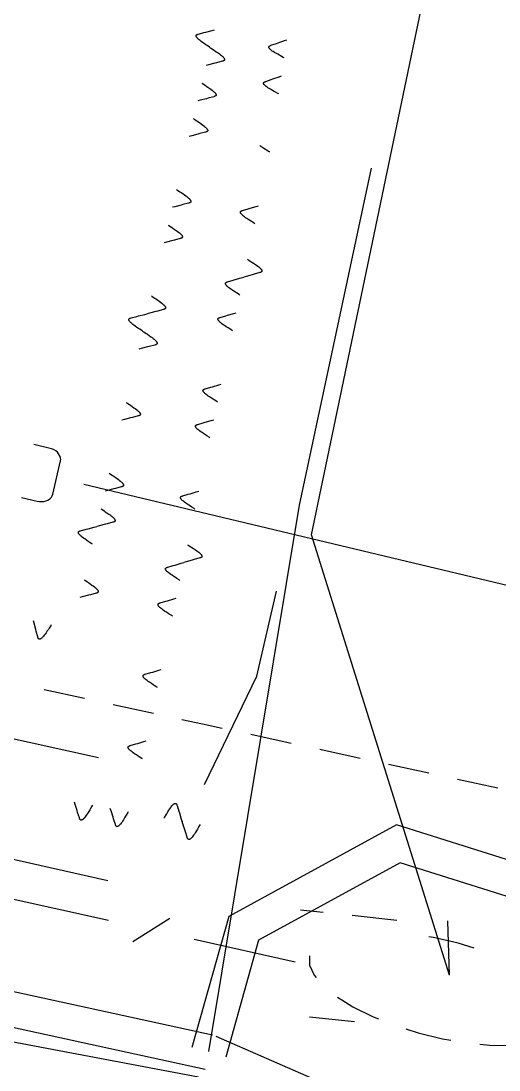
# Model space of a CAD drawing. Header units: metres. Extents: x 3206 to 3701, y 9896 to 11410.
# Drawn here: x 3454.46 to 3462.64, y 10806.02 to 10823.97 of the extents above; entities that cross this region are included whole.
import ezdxf

# ---------------------------------------------------------------- set-up
doc = ezdxf.new("R2010")
doc.units = ezdxf.units.M
for name, color, linetype in [('CURB', 7, 'Continuous'), ('ELECTR_CABLE', 7, 'Continuous'), ('ELECTR_CABLE_COMM', 7, 'Continuous'), ('SEWER', 7, 'Continuous')]:
    doc.layers.add(name, color=color, linetype=linetype)

msp = doc.modelspace()

# ---------------------------------------------------------------- linework, layer by layer
at = {"layer": 'CURB'}
for points in [[(3455.547, 10812.374), (3454.857, 10812.523)], [(3456.726, 10812.119), (3456.036, 10812.268)], [(3457.905, 10811.864), (3457.568, 10811.937), (3457.215, 10812.013)], [(3459.084, 10811.608), (3458.394, 10811.758)], [(3460.263, 10811.352), (3459.572, 10811.502)], [(3461.441, 10811.096), (3460.751, 10811.246)], [(3462.62, 10810.84), (3461.93, 10810.989)]]:
    msp.add_lwpolyline(points, dxfattribs=at)
at = {"layer": 'ELECTR_CABLE'}
for points in [[(3457.7, 10823.517), (3457.687, 10823.525), (3457.645, 10823.553), (3457.626, 10823.566), (3457.597, 10823.586), (3457.566, 10823.607), (3457.545, 10823.623), (3457.525, 10823.638), (3457.51, 10823.65), (3457.496, 10823.663), (3457.488, 10823.671), (3457.481, 10823.678), (3457.475, 10823.684), (3457.473, 10823.687), (3457.47, 10823.69), (3457.466, 10823.695), (3457.464, 10823.699), (3457.463, 10823.702), (3457.461, 10823.705), (3457.46, 10823.708), (3457.458, 10823.711), (3457.458, 10823.714), (3457.457, 10823.715), (3457.457, 10823.717), (3457.457, 10823.719), (3457.457, 10823.72), (3457.457, 10823.722), (3457.458, 10823.724), (3457.458, 10823.726), (3457.458, 10823.727), (3457.459, 10823.728), (3457.459, 10823.729), (3457.46, 10823.73), (3457.461, 10823.731), (3457.461, 10823.732), (3457.462, 10823.733), (3457.464, 10823.735), (3457.465, 10823.736), (3457.466, 10823.737), (3457.467, 10823.738), (3457.469, 10823.739), (3457.47, 10823.739), (3457.471, 10823.74), (3457.474, 10823.742), (3457.476, 10823.743), (3457.479, 10823.744), (3457.484, 10823.745), (3457.488, 10823.747), (3457.496, 10823.749), (3457.592, 10823.774), (3457.624, 10823.782), (3457.73, 10823.81), (3457.772, 10823.82)], [(3457.7, 10823.517), (3457.713, 10823.508), (3457.755, 10823.48), (3457.774, 10823.467), (3457.803, 10823.448), (3457.834, 10823.426), (3457.855, 10823.411), (3457.875, 10823.395), (3457.89, 10823.384), (3457.904, 10823.371), (3457.912, 10823.363), (3457.919, 10823.356), (3457.925, 10823.349), (3457.928, 10823.347), (3457.93, 10823.344), (3457.934, 10823.338), (3457.936, 10823.335), (3457.938, 10823.332), (3457.939, 10823.329), (3457.94, 10823.326), (3457.942, 10823.322), (3457.942, 10823.32), (3457.943, 10823.318), (3457.943, 10823.317), (3457.943, 10823.315), (3457.943, 10823.313), (3457.943, 10823.311), (3457.943, 10823.31), (3457.942, 10823.308), (3457.942, 10823.307), (3457.941, 10823.306), (3457.941, 10823.305), (3457.94, 10823.304), (3457.94, 10823.303), (3457.939, 10823.302), (3457.938, 10823.3), (3457.936, 10823.299), (3457.935, 10823.298), (3457.934, 10823.297), (3457.933, 10823.296), (3457.932, 10823.295), (3457.93, 10823.294), (3457.929, 10823.293), (3457.926, 10823.292), (3457.924, 10823.291), (3457.921, 10823.29), (3457.916, 10823.288), (3457.912, 10823.287), (3457.904, 10823.285), (3457.808, 10823.259), (3457.776, 10823.251), (3457.67, 10823.224), (3457.628, 10823.213)], [(3458.962, 10823.343), (3458.948, 10823.35), (3458.903, 10823.375), (3458.883, 10823.386), (3458.853, 10823.403), (3458.82, 10823.422), (3458.798, 10823.435), (3458.777, 10823.449), (3458.761, 10823.459), (3458.746, 10823.471), (3458.737, 10823.478), (3458.729, 10823.484), (3458.723, 10823.49), (3458.72, 10823.493), (3458.718, 10823.496), (3458.714, 10823.501), (3458.711, 10823.504), (3458.709, 10823.507), (3458.707, 10823.51), (3458.706, 10823.512), (3458.704, 10823.516), (3458.703, 10823.518), (3458.703, 10823.52), (3458.703, 10823.522), (3458.702, 10823.523), (3458.702, 10823.525), (3458.702, 10823.527), (3458.702, 10823.528), (3458.703, 10823.53), (3458.703, 10823.531), (3458.703, 10823.532), (3458.704, 10823.533), (3458.704, 10823.534), (3458.705, 10823.536), (3458.705, 10823.537), (3458.706, 10823.538), (3458.708, 10823.54), (3458.709, 10823.541), (3458.71, 10823.542), (3458.711, 10823.543), (3458.712, 10823.544), (3458.713, 10823.545), (3458.714, 10823.546), (3458.717, 10823.548), (3458.719, 10823.549), (3458.722, 10823.55), (3458.727, 10823.552), (3458.73, 10823.554), (3458.738, 10823.557), (3458.832, 10823.59), (3458.863, 10823.601), (3458.967, 10823.638), (3459.007, 10823.652)], [(3458.871, 10822.726), (3458.858, 10822.733), (3458.813, 10822.757), (3458.793, 10822.768), (3458.763, 10822.785), (3458.73, 10822.804), (3458.707, 10822.818), (3458.686, 10822.832), (3458.671, 10822.842), (3458.655, 10822.853), (3458.646, 10822.861), (3458.639, 10822.867), (3458.632, 10822.873), (3458.63, 10822.876), (3458.627, 10822.878), (3458.623, 10822.883), (3458.62, 10822.887), (3458.618, 10822.889), (3458.617, 10822.892), (3458.615, 10822.895), (3458.613, 10822.899), (3458.613, 10822.901), (3458.612, 10822.903), (3458.612, 10822.904), (3458.612, 10822.906), (3458.611, 10822.907), (3458.611, 10822.909), (3458.612, 10822.911), (3458.612, 10822.913), (3458.612, 10822.914), (3458.613, 10822.915), (3458.613, 10822.916), (3458.613, 10822.917), (3458.614, 10822.918), (3458.615, 10822.919), (3458.616, 10822.921), (3458.617, 10822.923), (3458.618, 10822.924), (3458.619, 10822.924), (3458.62, 10822.925), (3458.621, 10822.927), (3458.623, 10822.928), (3458.624, 10822.928), (3458.627, 10822.93), (3458.629, 10822.931), (3458.632, 10822.933), (3458.636, 10822.935), (3458.64, 10822.936), (3458.648, 10822.939), (3458.741, 10822.973), (3458.772, 10822.984), (3458.876, 10823.02), (3458.917, 10823.034)], [(3457.556, 10822.91), (3457.569, 10822.901), (3457.611, 10822.873), (3457.63, 10822.86), (3457.659, 10822.841), (3457.69, 10822.819), (3457.711, 10822.804), (3457.731, 10822.788), (3457.746, 10822.776), (3457.76, 10822.764), (3457.768, 10822.756), (3457.775, 10822.749), (3457.781, 10822.742), (3457.784, 10822.739), (3457.786, 10822.736), (3457.79, 10822.731), (3457.792, 10822.728), (3457.794, 10822.725), (3457.795, 10822.722), (3457.797, 10822.719), (3457.798, 10822.715), (3457.798, 10822.713), (3457.799, 10822.711), (3457.799, 10822.709), (3457.799, 10822.708), (3457.799, 10822.706), (3457.799, 10822.704), (3457.799, 10822.702), (3457.798, 10822.7), (3457.798, 10822.7), (3457.797, 10822.699), (3457.797, 10822.698), (3457.796, 10822.697), (3457.796, 10822.696), (3457.795, 10822.694), (3457.794, 10822.693), (3457.792, 10822.692), (3457.791, 10822.69), (3457.79, 10822.69), (3457.789, 10822.689), (3457.788, 10822.688), (3457.786, 10822.687), (3457.785, 10822.686), (3457.782, 10822.685), (3457.78, 10822.684), (3457.777, 10822.682), (3457.772, 10822.681), (3457.768, 10822.68), (3457.76, 10822.678), (3457.664, 10822.652), (3457.632, 10822.644), (3457.526, 10822.617), (3457.484, 10822.606)], [(3457.412, 10822.302), (3457.425, 10822.294), (3457.468, 10822.266), (3457.486, 10822.253), (3457.515, 10822.234), (3457.546, 10822.212), (3457.567, 10822.196), (3457.587, 10822.181), (3457.602, 10822.169), (3457.616, 10822.157), (3457.624, 10822.149), (3457.631, 10822.142), (3457.637, 10822.135), (3457.64, 10822.132), (3457.642, 10822.129), (3457.646, 10822.124), (3457.648, 10822.12), (3457.65, 10822.118), (3457.651, 10822.115), (3457.653, 10822.112), (3457.654, 10822.108), (3457.654, 10822.105), (3457.655, 10822.104), (3457.655, 10822.102), (3457.655, 10822.101), (3457.655, 10822.099), (3457.655, 10822.097), (3457.655, 10822.095), (3457.654, 10822.093), (3457.654, 10822.093), (3457.653, 10822.091), (3457.653, 10822.091), (3457.652, 10822.089), (3457.652, 10822.088), (3457.651, 10822.087), (3457.65, 10822.086), (3457.648, 10822.084), (3457.647, 10822.083), (3457.646, 10822.083), (3457.645, 10822.082), (3457.644, 10822.081), (3457.642, 10822.08), (3457.641, 10822.079), (3457.638, 10822.078), (3457.636, 10822.077), (3457.633, 10822.075), (3457.628, 10822.074), (3457.624, 10822.073), (3457.616, 10822.07), (3457.52, 10822.045), (3457.488, 10822.037), (3457.382, 10822.01), (3457.34, 10821.999)], [(3458.72, 10821.726), (3458.707, 10821.734), (3458.663, 10821.761), (3458.644, 10821.773), (3458.615, 10821.792), (3458.583, 10821.813), (3458.562, 10821.828), (3458.545, 10821.84)], [(3457.675, 10806.333), (3459.224, 10815.683), (3460.458, 10821.457)], [(3457.124, 10821.088), (3457.137, 10821.08), (3457.18, 10821.051), (3457.199, 10821.039), (3457.227, 10821.019), (3457.258, 10820.997), (3457.279, 10820.982), (3457.299, 10820.967), (3457.314, 10820.955), (3457.328, 10820.942), (3457.337, 10820.934), (3457.343, 10820.927), (3457.349, 10820.921), (3457.352, 10820.918), (3457.354, 10820.915), (3457.358, 10820.91), (3457.36, 10820.906), (3457.362, 10820.903), (3457.363, 10820.9), (3457.365, 10820.897), (3457.366, 10820.894), (3457.366, 10820.891), (3457.367, 10820.889), (3457.367, 10820.888), (3457.367, 10820.886), (3457.367, 10820.885), (3457.367, 10820.883), (3457.367, 10820.881), (3457.366, 10820.879), (3457.366, 10820.878), (3457.365, 10820.877), (3457.365, 10820.876), (3457.364, 10820.875), (3457.364, 10820.874), (3457.363, 10820.873), (3457.362, 10820.872), (3457.36, 10820.87), (3457.359, 10820.869), (3457.358, 10820.868), (3457.357, 10820.867), (3457.356, 10820.866), (3457.354, 10820.865), (3457.353, 10820.865), (3457.35, 10820.863), (3457.348, 10820.862), (3457.345, 10820.861), (3457.34, 10820.859), (3457.336, 10820.858), (3457.328, 10820.856), (3457.232, 10820.831), (3457.2, 10820.823), (3457.094, 10820.795), (3457.052, 10820.785)], [(3458.463, 10820.504), (3458.45, 10820.512), (3458.407, 10820.54), (3458.388, 10820.552), (3458.359, 10820.57), (3458.327, 10820.592), (3458.305, 10820.606), (3458.285, 10820.621), (3458.27, 10820.633), (3458.256, 10820.645), (3458.247, 10820.653), (3458.24, 10820.659), (3458.234, 10820.666), (3458.231, 10820.669), (3458.229, 10820.671), (3458.225, 10820.677), (3458.223, 10820.68), (3458.221, 10820.683), (3458.219, 10820.686), (3458.218, 10820.689), (3458.217, 10820.693), (3458.216, 10820.695), (3458.216, 10820.697), (3458.215, 10820.698), (3458.215, 10820.7), (3458.215, 10820.701), (3458.215, 10820.703), (3458.216, 10820.705), (3458.216, 10820.707), (3458.216, 10820.708), (3458.217, 10820.709), (3458.217, 10820.71), (3458.218, 10820.711), (3458.218, 10820.712), (3458.219, 10820.713), (3458.22, 10820.715), (3458.222, 10820.716), (3458.223, 10820.717), (3458.224, 10820.718), (3458.225, 10820.719), (3458.226, 10820.72), (3458.227, 10820.721), (3458.229, 10820.722), (3458.232, 10820.723), (3458.234, 10820.724), (3458.237, 10820.726), (3458.241, 10820.727), (3458.245, 10820.729), (3458.253, 10820.731), (3458.349, 10820.759), (3458.38, 10820.768), (3458.486, 10820.798), (3458.527, 10820.81)], [(3456.98, 10820.481), (3456.993, 10820.473), (3457.036, 10820.444), (3457.055, 10820.432), (3457.083, 10820.412), (3457.114, 10820.39), (3457.135, 10820.375), (3457.155, 10820.359), (3457.17, 10820.348), (3457.184, 10820.335), (3457.193, 10820.327), (3457.199, 10820.32), (3457.205, 10820.314), (3457.208, 10820.311), (3457.21, 10820.308), (3457.214, 10820.302), (3457.216, 10820.299), (3457.218, 10820.296), (3457.219, 10820.293), (3457.221, 10820.29), (3457.222, 10820.286), (3457.222, 10820.284), (3457.223, 10820.282), (3457.223, 10820.281), (3457.223, 10820.279), (3457.223, 10820.278), (3457.223, 10820.276), (3457.223, 10820.274), (3457.222, 10820.272), (3457.222, 10820.271), (3457.221, 10820.27), (3457.221, 10820.269), (3457.22, 10820.268), (3457.22, 10820.267), (3457.219, 10820.266), (3457.218, 10820.264), (3457.216, 10820.263), (3457.215, 10820.262), (3457.214, 10820.261), (3457.213, 10820.26), (3457.212, 10820.259), (3457.21, 10820.258), (3457.209, 10820.258), (3457.206, 10820.256), (3457.204, 10820.255), (3457.201, 10820.254), (3457.196, 10820.252), (3457.192, 10820.251), (3457.184, 10820.249), (3457.088, 10820.223), (3457.056, 10820.215), (3456.95, 10820.188), (3456.908, 10820.177)], [(3458.335, 10819.894), (3458.348, 10819.886), (3458.391, 10819.858), (3458.411, 10819.846), (3458.44, 10819.828), (3458.472, 10819.806), (3458.493, 10819.792), (3458.513, 10819.777), (3458.528, 10819.765), (3458.543, 10819.753), (3458.551, 10819.745), (3458.558, 10819.739), (3458.564, 10819.732), (3458.567, 10819.729), (3458.569, 10819.727), (3458.573, 10819.721), (3458.576, 10819.718), (3458.577, 10819.715), (3458.579, 10819.712), (3458.58, 10819.709), (3458.582, 10819.705), (3458.582, 10819.703), (3458.583, 10819.701), (3458.583, 10819.7), (3458.583, 10819.698), (3458.583, 10819.697), (3458.583, 10819.695), (3458.583, 10819.693), (3458.582, 10819.691), (3458.582, 10819.69), (3458.582, 10819.689), (3458.581, 10819.688), (3458.581, 10819.687), (3458.58, 10819.686), (3458.579, 10819.685), (3458.578, 10819.683), (3458.577, 10819.682), (3458.576, 10819.681), (3458.575, 10819.68), (3458.574, 10819.679), (3458.572, 10819.678), (3458.571, 10819.677), (3458.57, 10819.676), (3458.567, 10819.675), (3458.565, 10819.674), (3458.562, 10819.672), (3458.557, 10819.671), (3458.553, 10819.669), (3458.545, 10819.667), (3458.45, 10819.639), (3458.418, 10819.63), (3458.312, 10819.6), (3458.271, 10819.588)], [(3458.207, 10819.283), (3458.194, 10819.291), (3458.151, 10819.318), (3458.131, 10819.33), (3458.102, 10819.349), (3458.07, 10819.37), (3458.049, 10819.385), (3458.028, 10819.4), (3458.014, 10819.411), (3457.999, 10819.423), (3457.991, 10819.431), (3457.984, 10819.438), (3457.978, 10819.444), (3457.975, 10819.447), (3457.973, 10819.45), (3457.969, 10819.455), (3457.966, 10819.459), (3457.965, 10819.462), (3457.963, 10819.465), (3457.962, 10819.468), (3457.96, 10819.471), (3457.96, 10819.474), (3457.959, 10819.475), (3457.959, 10819.477), (3457.959, 10819.479), (3457.959, 10819.48), (3457.959, 10819.482), (3457.959, 10819.484), (3457.96, 10819.486), (3457.96, 10819.486), (3457.96, 10819.488), (3457.961, 10819.489), (3457.961, 10819.49), (3457.962, 10819.491), (3457.963, 10819.492), (3457.964, 10819.493), (3457.965, 10819.495), (3457.966, 10819.496), (3457.967, 10819.497), (3457.968, 10819.498), (3457.97, 10819.499), (3457.971, 10819.5), (3457.972, 10819.5), (3457.975, 10819.502), (3457.977, 10819.503), (3457.98, 10819.504), (3457.985, 10819.506), (3457.989, 10819.507), (3457.997, 10819.51), (3458.092, 10819.538), (3458.124, 10819.546), (3458.23, 10819.577), (3458.271, 10819.588)], [(3456.692, 10819.267), (3456.705, 10819.258), (3456.748, 10819.23), (3456.767, 10819.217), (3456.795, 10819.198), (3456.826, 10819.176), (3456.847, 10819.161), (3456.868, 10819.145), (3456.882, 10819.133), (3456.896, 10819.121), (3456.905, 10819.113), (3456.911, 10819.106), (3456.917, 10819.099), (3456.92, 10819.096), (3456.922, 10819.093), (3456.926, 10819.088), (3456.928, 10819.085), (3456.93, 10819.082), (3456.931, 10819.079), (3456.933, 10819.076), (3456.934, 10819.072), (3456.935, 10819.07), (3456.935, 10819.068), (3456.935, 10819.066), (3456.935, 10819.065), (3456.935, 10819.063), (3456.935, 10819.061), (3456.935, 10819.059), (3456.934, 10819.058), (3456.934, 10819.057), (3456.933, 10819.056), (3456.933, 10819.055), (3456.932, 10819.054), (3456.932, 10819.053), (3456.931, 10819.051), (3456.93, 10819.05), (3456.928, 10819.049), (3456.927, 10819.047), (3456.926, 10819.047), (3456.925, 10819.046), (3456.924, 10819.045), (3456.922, 10819.044), (3456.921, 10819.043), (3456.918, 10819.042), (3456.916, 10819.041), (3456.913, 10819.039), (3456.908, 10819.038), (3456.904, 10819.037), (3456.896, 10819.035), (3456.8, 10819.009), (3456.768, 10819.001), (3456.662, 10818.974), (3456.62, 10818.963)], [(3456.548, 10818.659), (3456.536, 10818.668), (3456.493, 10818.696), (3456.474, 10818.709), (3456.445, 10818.728), (3456.414, 10818.75), (3456.393, 10818.766), (3456.373, 10818.781), (3456.359, 10818.793), (3456.344, 10818.805), (3456.336, 10818.813), (3456.329, 10818.82), (3456.323, 10818.827), (3456.321, 10818.83), (3456.318, 10818.833), (3456.315, 10818.838), (3456.312, 10818.842), (3456.311, 10818.844), (3456.309, 10818.847), (3456.308, 10818.85), (3456.307, 10818.854), (3456.306, 10818.857), (3456.306, 10818.858), (3456.305, 10818.86), (3456.305, 10818.861), (3456.305, 10818.863), (3456.305, 10818.865), (3456.306, 10818.867), (3456.306, 10818.869), (3456.307, 10818.869), (3456.307, 10818.87), (3456.307, 10818.871), (3456.308, 10818.872), (3456.309, 10818.873), (3456.31, 10818.875), (3456.311, 10818.876), (3456.312, 10818.878), (3456.313, 10818.879), (3456.314, 10818.879), (3456.315, 10818.88), (3456.317, 10818.881), (3456.318, 10818.882), (3456.319, 10818.883), (3456.322, 10818.884), (3456.324, 10818.885), (3456.328, 10818.887), (3456.332, 10818.888), (3456.336, 10818.889), (3456.344, 10818.891), (3456.44, 10818.917), (3456.472, 10818.925), (3456.579, 10818.952), (3456.62, 10818.963)], [(3458.079, 10818.672), (3458.066, 10818.68), (3458.022, 10818.708), (3458.003, 10818.72), (3457.974, 10818.738), (3457.942, 10818.759), (3457.921, 10818.774), (3457.9, 10818.789), (3457.886, 10818.801), (3457.871, 10818.813), (3457.862, 10818.821), (3457.855, 10818.827), (3457.849, 10818.834), (3457.847, 10818.837), (3457.844, 10818.839), (3457.84, 10818.845), (3457.838, 10818.848), (3457.836, 10818.851), (3457.835, 10818.854), (3457.833, 10818.857), (3457.832, 10818.861), (3457.831, 10818.863), (3457.831, 10818.865), (3457.831, 10818.866), (3457.831, 10818.868), (3457.831, 10818.869), (3457.831, 10818.871), (3457.831, 10818.873), (3457.831, 10818.875), (3457.832, 10818.876), (3457.832, 10818.877), (3457.832, 10818.878), (3457.833, 10818.879), (3457.834, 10818.88), (3457.834, 10818.881), (3457.836, 10818.883), (3457.837, 10818.884), (3457.838, 10818.885), (3457.839, 10818.886), (3457.84, 10818.887), (3457.842, 10818.888), (3457.843, 10818.889), (3457.844, 10818.89), (3457.847, 10818.891), (3457.849, 10818.892), (3457.852, 10818.894), (3457.857, 10818.895), (3457.861, 10818.897), (3457.868, 10818.899), (3457.964, 10818.927), (3457.996, 10818.936), (3458.101, 10818.966), (3458.143, 10818.978)], [(3456.548, 10818.659), (3456.561, 10818.651), (3456.604, 10818.623), (3456.623, 10818.61), (3456.651, 10818.591), (3456.682, 10818.569), (3456.703, 10818.553), (3456.724, 10818.538), (3456.738, 10818.526), (3456.752, 10818.514), (3456.761, 10818.506), (3456.768, 10818.499), (3456.773, 10818.492), (3456.776, 10818.489), (3456.778, 10818.486), (3456.782, 10818.481), (3456.784, 10818.477), (3456.786, 10818.475), (3456.787, 10818.472), (3456.789, 10818.469), (3456.79, 10818.465), (3456.791, 10818.462), (3456.791, 10818.461), (3456.791, 10818.459), (3456.791, 10818.458), (3456.791, 10818.456), (3456.791, 10818.454), (3456.791, 10818.452), (3456.79, 10818.45), (3456.79, 10818.45), (3456.789, 10818.449), (3456.789, 10818.448), (3456.788, 10818.447), (3456.788, 10818.445), (3456.787, 10818.444), (3456.786, 10818.443), (3456.784, 10818.441), (3456.783, 10818.44), (3456.782, 10818.44), (3456.781, 10818.439), (3456.78, 10818.438), (3456.778, 10818.437), (3456.777, 10818.436), (3456.774, 10818.435), (3456.772, 10818.434), (3456.769, 10818.432), (3456.764, 10818.431), (3456.76, 10818.43), (3456.752, 10818.427), (3456.656, 10818.402), (3456.624, 10818.394), (3456.518, 10818.367), (3456.476, 10818.356)], [(3457.822, 10817.451), (3457.809, 10817.459), (3457.766, 10817.486), (3457.747, 10817.498), (3457.718, 10817.517), (3457.686, 10817.538), (3457.664, 10817.553), (3457.644, 10817.568), (3457.629, 10817.579), (3457.615, 10817.591), (3457.606, 10817.599), (3457.599, 10817.606), (3457.593, 10817.612), (3457.59, 10817.615), (3457.588, 10817.618), (3457.584, 10817.623), (3457.582, 10817.627), (3457.58, 10817.63), (3457.578, 10817.633), (3457.577, 10817.636), (3457.576, 10817.639), (3457.575, 10817.642), (3457.575, 10817.643), (3457.574, 10817.645), (3457.574, 10817.646), (3457.574, 10817.648), (3457.574, 10817.65), (3457.575, 10817.652), (3457.575, 10817.654), (3457.575, 10817.654), (3457.576, 10817.656), (3457.576, 10817.657), (3457.577, 10817.658), (3457.577, 10817.659), (3457.578, 10817.66), (3457.579, 10817.661), (3457.581, 10817.663), (3457.582, 10817.664), (3457.583, 10817.665), (3457.584, 10817.666), (3457.585, 10817.667), (3457.586, 10817.668), (3457.588, 10817.668), (3457.591, 10817.67), (3457.593, 10817.671), (3457.596, 10817.672), (3457.6, 10817.674), (3457.604, 10817.675), (3457.612, 10817.678), (3457.708, 10817.706), (3457.739, 10817.714), (3457.845, 10817.745), (3457.886, 10817.756)], [(3456.26, 10817.445), (3456.273, 10817.437), (3456.316, 10817.408), (3456.335, 10817.396), (3456.363, 10817.376), (3456.394, 10817.354), (3456.415, 10817.339), (3456.436, 10817.324), (3456.45, 10817.312), (3456.464, 10817.299), (3456.473, 10817.291), (3456.48, 10817.284), (3456.485, 10817.278), (3456.488, 10817.275), (3456.49, 10817.272), (3456.494, 10817.267), (3456.496, 10817.263), (3456.498, 10817.26), (3456.499, 10817.257), (3456.501, 10817.254), (3456.502, 10817.251), (3456.503, 10817.248), (3456.503, 10817.247), (3456.503, 10817.245), (3456.503, 10817.243), (3456.503, 10817.242), (3456.503, 10817.24), (3456.503, 10817.238), (3456.502, 10817.236), (3456.502, 10817.235), (3456.502, 10817.234), (3456.501, 10817.233), (3456.501, 10817.232), (3456.5, 10817.231), (3456.499, 10817.23), (3456.498, 10817.229), (3456.496, 10817.227), (3456.495, 10817.226), (3456.494, 10817.225), (3456.493, 10817.224), (3456.492, 10817.223), (3456.49, 10817.223), (3456.489, 10817.222), (3456.486, 10817.22), (3456.484, 10817.219), (3456.481, 10817.218), (3456.477, 10817.216), (3456.472, 10817.215), (3456.465, 10817.213), (3456.368, 10817.188), (3456.336, 10817.18), (3456.23, 10817.152), (3456.188, 10817.142)], [(3457.694, 10816.84), (3457.681, 10816.848), (3457.638, 10816.875), (3457.618, 10816.888), (3457.589, 10816.906), (3457.558, 10816.927), (3457.536, 10816.942), (3457.516, 10816.957), (3457.501, 10816.968), (3457.486, 10816.981), (3457.478, 10816.988), (3457.471, 10816.995), (3457.465, 10817.002), (3457.462, 10817.004), (3457.46, 10817.007), (3457.456, 10817.013), (3457.454, 10817.016), (3457.452, 10817.019), (3457.45, 10817.022), (3457.449, 10817.025), (3457.447, 10817.029), (3457.447, 10817.031), (3457.446, 10817.033), (3457.446, 10817.034), (3457.446, 10817.036), (3457.446, 10817.037), (3457.446, 10817.039), (3457.446, 10817.041), (3457.447, 10817.043), (3457.447, 10817.044), (3457.447, 10817.045), (3457.448, 10817.046), (3457.448, 10817.047), (3457.449, 10817.048), (3457.45, 10817.049), (3457.451, 10817.051), (3457.452, 10817.052), (3457.453, 10817.053), (3457.454, 10817.054), (3457.456, 10817.055), (3457.457, 10817.056), (3457.458, 10817.057), (3457.459, 10817.058), (3457.462, 10817.059), (3457.464, 10817.06), (3457.468, 10817.062), (3457.472, 10817.063), (3457.476, 10817.065), (3457.484, 10817.067), (3457.579, 10817.095), (3457.611, 10817.104), (3457.717, 10817.134), (3457.758, 10817.146)], [(3455.972, 10816.231), (3455.985, 10816.222), (3456.028, 10816.194), (3456.047, 10816.181), (3456.075, 10816.162), (3456.106, 10816.14), (3456.127, 10816.125), (3456.148, 10816.109), (3456.162, 10816.098), (3456.176, 10816.085), (3456.185, 10816.077), (3456.192, 10816.07), (3456.197, 10816.063), (3456.2, 10816.061), (3456.202, 10816.058), (3456.206, 10816.052), (3456.208, 10816.049), (3456.21, 10816.046), (3456.211, 10816.043), (3456.213, 10816.04), (3456.214, 10816.036), (3456.215, 10816.034), (3456.215, 10816.032), (3456.215, 10816.031), (3456.215, 10816.029), (3456.215, 10816.028), (3456.215, 10816.025), (3456.215, 10816.024), (3456.214, 10816.022), (3456.214, 10816.021), (3456.214, 10816.02), (3456.213, 10816.019), (3456.213, 10816.018), (3456.212, 10816.017), (3456.211, 10816.016), (3456.21, 10816.014), (3456.208, 10816.013), (3456.207, 10816.012), (3456.206, 10816.011), (3456.205, 10816.01), (3456.204, 10816.009), (3456.202, 10816.008), (3456.201, 10816.007), (3456.198, 10816.006), (3456.196, 10816.005), (3456.193, 10816.004), (3456.189, 10816.002), (3456.184, 10816.001), (3456.177, 10815.999), (3456.08, 10815.973), (3456.048, 10815.965), (3455.942, 10815.938), (3455.9, 10815.927)], [(3457.438, 10815.619), (3457.425, 10815.627), (3457.381, 10815.654), (3457.362, 10815.666), (3457.333, 10815.685), (3457.301, 10815.706), (3457.28, 10815.721), (3457.259, 10815.736), (3457.245, 10815.747), (3457.23, 10815.759), (3457.221, 10815.767), (3457.214, 10815.774), (3457.208, 10815.78), (3457.206, 10815.783), (3457.203, 10815.786), (3457.199, 10815.791), (3457.197, 10815.795), (3457.195, 10815.797), (3457.194, 10815.801), (3457.192, 10815.803), (3457.191, 10815.807), (3457.19, 10815.81), (3457.19, 10815.811), (3457.19, 10815.813), (3457.19, 10815.814), (3457.19, 10815.816), (3457.19, 10815.818), (3457.19, 10815.82), (3457.19, 10815.822), (3457.191, 10815.822), (3457.191, 10815.823), (3457.191, 10815.824), (3457.192, 10815.825), (3457.193, 10815.827), (3457.193, 10815.828), (3457.195, 10815.829), (3457.196, 10815.831), (3457.197, 10815.832), (3457.198, 10815.833), (3457.199, 10815.834), (3457.201, 10815.835), (3457.202, 10815.835), (3457.203, 10815.836), (3457.206, 10815.838), (3457.208, 10815.839), (3457.211, 10815.84), (3457.216, 10815.842), (3457.22, 10815.843), (3457.227, 10815.845), (3457.323, 10815.873), (3457.355, 10815.882), (3457.46, 10815.912), (3457.502, 10815.924)], [(3455.828, 10815.624), (3455.841, 10815.615), (3455.884, 10815.587), (3455.903, 10815.574), (3455.931, 10815.555), (3455.962, 10815.533), (3455.984, 10815.518), (3456.004, 10815.502), (3456.018, 10815.49), (3456.032, 10815.478), (3456.041, 10815.47), (3456.048, 10815.463), (3456.053, 10815.456), (3456.056, 10815.453), (3456.058, 10815.451), (3456.062, 10815.445), (3456.064, 10815.442), (3456.066, 10815.439), (3456.067, 10815.436), (3456.069, 10815.433), (3456.07, 10815.429), (3456.071, 10815.427), (3456.071, 10815.425), (3456.071, 10815.423), (3456.071, 10815.422), (3456.071, 10815.42), (3456.071, 10815.418), (3456.071, 10815.416), (3456.07, 10815.415), (3456.07, 10815.414), (3456.07, 10815.413), (3456.069, 10815.412), (3456.069, 10815.411), (3456.068, 10815.41), (3456.067, 10815.408), (3456.066, 10815.407), (3456.064, 10815.406), (3456.063, 10815.405), (3456.062, 10815.404), (3456.061, 10815.403), (3456.06, 10815.402), (3456.058, 10815.401), (3456.057, 10815.4), (3456.054, 10815.399), (3456.052, 10815.398), (3456.049, 10815.396), (3456.045, 10815.395), (3456.041, 10815.394), (3456.033, 10815.392), (3455.936, 10815.366), (3455.904, 10815.358), (3455.798, 10815.331), (3455.756, 10815.32)], [(3455.684, 10815.017), (3455.672, 10815.025), (3455.629, 10815.053), (3455.61, 10815.066), (3455.581, 10815.085), (3455.55, 10815.107), (3455.529, 10815.123), (3455.509, 10815.138), (3455.495, 10815.15), (3455.48, 10815.162), (3455.472, 10815.17), (3455.465, 10815.177), (3455.459, 10815.184), (3455.457, 10815.187), (3455.455, 10815.19), (3455.451, 10815.195), (3455.448, 10815.199), (3455.447, 10815.201), (3455.445, 10815.204), (3455.444, 10815.207), (3455.443, 10815.211), (3455.442, 10815.214), (3455.442, 10815.215), (3455.442, 10815.217), (3455.441, 10815.218), (3455.441, 10815.22), (3455.442, 10815.222), (3455.442, 10815.224), (3455.442, 10815.226), (3455.443, 10815.226), (3455.443, 10815.227), (3455.444, 10815.228), (3455.444, 10815.229), (3455.445, 10815.231), (3455.446, 10815.232), (3455.447, 10815.233), (3455.448, 10815.235), (3455.449, 10815.236), (3455.45, 10815.236), (3455.451, 10815.237), (3455.453, 10815.238), (3455.454, 10815.239), (3455.455, 10815.24), (3455.458, 10815.241), (3455.46, 10815.242), (3455.464, 10815.244), (3455.468, 10815.245), (3455.472, 10815.246), (3455.48, 10815.249), (3455.576, 10815.274), (3455.608, 10815.282), (3455.715, 10815.309), (3455.756, 10815.32)], [(3457.309, 10815.008), (3457.322, 10815), (3457.366, 10814.973), (3457.385, 10814.961), (3457.414, 10814.942), (3457.446, 10814.921), (3457.467, 10814.906), (3457.488, 10814.891), (3457.503, 10814.88), (3457.517, 10814.868), (3457.526, 10814.86), (3457.533, 10814.853), (3457.539, 10814.847), (3457.541, 10814.844), (3457.544, 10814.841), (3457.548, 10814.836), (3457.55, 10814.832), (3457.552, 10814.83), (3457.553, 10814.826), (3457.555, 10814.824), (3457.556, 10814.82), (3457.557, 10814.817), (3457.557, 10814.816), (3457.557, 10814.814), (3457.558, 10814.813), (3457.558, 10814.811), (3457.557, 10814.809), (3457.557, 10814.807), (3457.557, 10814.805), (3457.557, 10814.805), (3457.556, 10814.804), (3457.556, 10814.803), (3457.555, 10814.801), (3457.555, 10814.8), (3457.554, 10814.799), (3457.553, 10814.798), (3457.551, 10814.796), (3457.55, 10814.795), (3457.549, 10814.794), (3457.548, 10814.793), (3457.547, 10814.792), (3457.545, 10814.792), (3457.544, 10814.791), (3457.541, 10814.789), (3457.539, 10814.788), (3457.536, 10814.787), (3457.532, 10814.785), (3457.528, 10814.784), (3457.52, 10814.782), (3457.424, 10814.754), (3457.392, 10814.745), (3457.287, 10814.715), (3457.245, 10814.703)], [(3457.181, 10814.397), (3457.168, 10814.406), (3457.125, 10814.433), (3457.106, 10814.445), (3457.077, 10814.464), (3457.045, 10814.485), (3457.023, 10814.499), (3457.003, 10814.514), (3456.988, 10814.526), (3456.974, 10814.538), (3456.965, 10814.546), (3456.958, 10814.553), (3456.952, 10814.559), (3456.949, 10814.562), (3456.947, 10814.565), (3456.943, 10814.57), (3456.941, 10814.573), (3456.939, 10814.576), (3456.937, 10814.579), (3456.936, 10814.582), (3456.935, 10814.586), (3456.934, 10814.588), (3456.934, 10814.59), (3456.933, 10814.591), (3456.933, 10814.593), (3456.933, 10814.594), (3456.933, 10814.596), (3456.934, 10814.598), (3456.934, 10814.6), (3456.934, 10814.601), (3456.935, 10814.602), (3456.935, 10814.603), (3456.936, 10814.604), (3456.936, 10814.605), (3456.937, 10814.606), (3456.938, 10814.608), (3456.94, 10814.609), (3456.941, 10814.61), (3456.942, 10814.611), (3456.943, 10814.612), (3456.944, 10814.613), (3456.945, 10814.614), (3456.947, 10814.615), (3456.95, 10814.616), (3456.952, 10814.617), (3456.955, 10814.619), (3456.959, 10814.62), (3456.963, 10814.622), (3456.971, 10814.624), (3457.067, 10814.652), (3457.098, 10814.661), (3457.204, 10814.691), (3457.245, 10814.703)], [(3455.54, 10814.409), (3455.553, 10814.401), (3455.596, 10814.373), (3455.615, 10814.36), (3455.643, 10814.341), (3455.675, 10814.319), (3455.696, 10814.303), (3455.716, 10814.288), (3455.73, 10814.276), (3455.744, 10814.264), (3455.753, 10814.256), (3455.76, 10814.248), (3455.765, 10814.242), (3455.768, 10814.239), (3455.77, 10814.236), (3455.774, 10814.231), (3455.776, 10814.227), (3455.778, 10814.224), (3455.779, 10814.221), (3455.781, 10814.218), (3455.782, 10814.215), (3455.783, 10814.212), (3455.783, 10814.211), (3455.783, 10814.209), (3455.783, 10814.207), (3455.783, 10814.206), (3455.783, 10814.204), (3455.783, 10814.202), (3455.782, 10814.2), (3455.782, 10814.199), (3455.782, 10814.198), (3455.781, 10814.197), (3455.781, 10814.196), (3455.78, 10814.195), (3455.779, 10814.194), (3455.778, 10814.193), (3455.776, 10814.191), (3455.775, 10814.19), (3455.774, 10814.189), (3455.773, 10814.189), (3455.772, 10814.188), (3455.771, 10814.187), (3455.769, 10814.186), (3455.766, 10814.184), (3455.764, 10814.184), (3455.761, 10814.182), (3455.757, 10814.181), (3455.753, 10814.179), (3455.745, 10814.177), (3455.648, 10814.152), (3455.616, 10814.144), (3455.51, 10814.116), (3455.468, 10814.106)], [(3457.598, 10810.906), (3458.497, 10812.757), (3458.834, 10814.215)], [(3457.053, 10813.787), (3457.04, 10813.795), (3456.997, 10813.822), (3456.977, 10813.834), (3456.948, 10813.853), (3456.917, 10813.874), (3456.895, 10813.889), (3456.875, 10813.904), (3456.86, 10813.915), (3456.845, 10813.927), (3456.837, 10813.935), (3456.83, 10813.942), (3456.824, 10813.948), (3456.821, 10813.951), (3456.819, 10813.954), (3456.815, 10813.959), (3456.813, 10813.963), (3456.811, 10813.965), (3456.809, 10813.968), (3456.808, 10813.971), (3456.806, 10813.975), (3456.806, 10813.977), (3456.805, 10813.979), (3456.805, 10813.981), (3456.805, 10813.982), (3456.805, 10813.984), (3456.805, 10813.986), (3456.805, 10813.988), (3456.806, 10813.99), (3456.806, 10813.99), (3456.806, 10813.991), (3456.807, 10813.992), (3456.807, 10813.993), (3456.808, 10813.995), (3456.809, 10813.996), (3456.81, 10813.997), (3456.811, 10813.999), (3456.812, 10814), (3456.813, 10814.001), (3456.815, 10814.001), (3456.816, 10814.003), (3456.817, 10814.003), (3456.818, 10814.004), (3456.821, 10814.006), (3456.823, 10814.007), (3456.827, 10814.008), (3456.831, 10814.01), (3456.835, 10814.011), (3456.843, 10814.013), (3456.938, 10814.041), (3456.97, 10814.05), (3457.076, 10814.08), (3457.117, 10814.092)], [(3454.979, 10813.635), (3454.971, 10813.622), (3454.943, 10813.579), (3454.93, 10813.56), (3454.911, 10813.532), (3454.889, 10813.5), (3454.874, 10813.479), (3454.859, 10813.459), (3454.847, 10813.445), (3454.835, 10813.43), (3454.827, 10813.422), (3454.82, 10813.415), (3454.813, 10813.409), (3454.81, 10813.407), (3454.807, 10813.404), (3454.802, 10813.4), (3454.798, 10813.398), (3454.796, 10813.396), (3454.793, 10813.395), (3454.79, 10813.393), (3454.786, 10813.392), (3454.784, 10813.392), (3454.782, 10813.391), (3454.78, 10813.391), (3454.779, 10813.391), (3454.777, 10813.391), (3454.775, 10813.391), (3454.773, 10813.391), (3454.771, 10813.392), (3454.771, 10813.392), (3454.77, 10813.392), (3454.769, 10813.393), (3454.768, 10813.394), (3454.767, 10813.394), (3454.765, 10813.395), (3454.764, 10813.396), (3454.762, 10813.398), (3454.761, 10813.399), (3454.761, 10813.4), (3454.76, 10813.401), (3454.759, 10813.402), (3454.758, 10813.404), (3454.757, 10813.405), (3454.756, 10813.408), (3454.755, 10813.41), (3454.753, 10813.413), (3454.752, 10813.417), (3454.75, 10813.421), (3454.748, 10813.429), (3454.722, 10813.525), (3454.714, 10813.557), (3454.686, 10813.664), (3454.675, 10813.705)], [(3456.797, 10812.565), (3456.784, 10812.573), (3456.74, 10812.601), (3456.721, 10812.613), (3456.692, 10812.631), (3456.66, 10812.653), (3456.639, 10812.667), (3456.618, 10812.682), (3456.604, 10812.694), (3456.589, 10812.706), (3456.58, 10812.714), (3456.573, 10812.721), (3456.567, 10812.727), (3456.565, 10812.73), (3456.562, 10812.733), (3456.558, 10812.738), (3456.556, 10812.741), (3456.554, 10812.744), (3456.553, 10812.747), (3456.551, 10812.75), (3456.55, 10812.754), (3456.549, 10812.756), (3456.549, 10812.758), (3456.549, 10812.759), (3456.549, 10812.761), (3456.549, 10812.762), (3456.549, 10812.764), (3456.549, 10812.766), (3456.549, 10812.768), (3456.55, 10812.769), (3456.55, 10812.77), (3456.55, 10812.771), (3456.551, 10812.772), (3456.552, 10812.773), (3456.552, 10812.774), (3456.554, 10812.776), (3456.555, 10812.777), (3456.556, 10812.778), (3456.557, 10812.779), (3456.558, 10812.78), (3456.56, 10812.781), (3456.561, 10812.782), (3456.562, 10812.783), (3456.565, 10812.784), (3456.567, 10812.785), (3456.57, 10812.787), (3456.575, 10812.788), (3456.579, 10812.79), (3456.586, 10812.792), (3456.682, 10812.82), (3456.714, 10812.829), (3456.819, 10812.859), (3456.861, 10812.871)], [(3457.738, 10806.613), (3431.834, 10812.263)], [(3455.787, 10811.358), (3452.17, 10812.158)], [(3457.611, 10806.027), (3431.706, 10811.677)], [(3456.54, 10811.344), (3456.527, 10811.352), (3456.484, 10811.379), (3456.465, 10811.391), (3456.436, 10811.41), (3456.404, 10811.431), (3456.382, 10811.446), (3456.362, 10811.461), (3456.347, 10811.472), (3456.333, 10811.485), (3456.324, 10811.492), (3456.317, 10811.499), (3456.311, 10811.506), (3456.308, 10811.508), (3456.306, 10811.511), (3456.302, 10811.516), (3456.3, 10811.52), (3456.298, 10811.523), (3456.296, 10811.526), (3456.295, 10811.529), (3456.294, 10811.532), (3456.293, 10811.535), (3456.293, 10811.536), (3456.292, 10811.538), (3456.292, 10811.54), (3456.292, 10811.541), (3456.292, 10811.543), (3456.293, 10811.545), (3456.293, 10811.547), (3456.293, 10811.548), (3456.294, 10811.549), (3456.294, 10811.55), (3456.295, 10811.551), (3456.295, 10811.552), (3456.296, 10811.553), (3456.297, 10811.554), (3456.299, 10811.556), (3456.3, 10811.557), (3456.301, 10811.558), (3456.302, 10811.559), (3456.303, 10811.56), (3456.304, 10811.561), (3456.306, 10811.561), (3456.309, 10811.563), (3456.311, 10811.564), (3456.314, 10811.565), (3456.318, 10811.567), (3456.322, 10811.568), (3456.33, 10811.571), (3456.426, 10811.599), (3456.457, 10811.607), (3456.563, 10811.638), (3456.604, 10811.649)], [(3455.682, 10810.548), (3455.674, 10810.535), (3455.648, 10810.491), (3455.636, 10810.471), (3455.619, 10810.441), (3455.598, 10810.409), (3455.584, 10810.387), (3455.57, 10810.366), (3455.559, 10810.351), (3455.547, 10810.336), (3455.54, 10810.327), (3455.533, 10810.32), (3455.527, 10810.314), (3455.524, 10810.311), (3455.521, 10810.309), (3455.516, 10810.305), (3455.513, 10810.302), (3455.51, 10810.3), (3455.507, 10810.299), (3455.504, 10810.297), (3455.501, 10810.296), (3455.498, 10810.295), (3455.497, 10810.295), (3455.495, 10810.294), (3455.493, 10810.294), (3455.492, 10810.294), (3455.49, 10810.294), (3455.488, 10810.294), (3455.486, 10810.295), (3455.485, 10810.295), (3455.484, 10810.295), (3455.483, 10810.296), (3455.482, 10810.296), (3455.481, 10810.297), (3455.48, 10810.298), (3455.479, 10810.299), (3455.477, 10810.3), (3455.476, 10810.301), (3455.475, 10810.302), (3455.474, 10810.303), (3455.473, 10810.305), (3455.472, 10810.306), (3455.471, 10810.307), (3455.47, 10810.31), (3455.469, 10810.312), (3455.467, 10810.315), (3455.465, 10810.319), (3455.464, 10810.323), (3455.461, 10810.331), (3455.43, 10810.426), (3455.421, 10810.457), (3455.388, 10810.562), (3455.375, 10810.603)], [(3456.91, 10810.327), (3456.918, 10810.34), (3456.944, 10810.385), (3456.955, 10810.404), (3456.973, 10810.434), (3456.993, 10810.466), (3457.007, 10810.488), (3457.022, 10810.509), (3457.033, 10810.524), (3457.044, 10810.539), (3457.052, 10810.548), (3457.059, 10810.555), (3457.065, 10810.561), (3457.067, 10810.564), (3457.07, 10810.566), (3457.075, 10810.571), (3457.079, 10810.573), (3457.081, 10810.575), (3457.084, 10810.576), (3457.087, 10810.578), (3457.091, 10810.579), (3457.093, 10810.58), (3457.095, 10810.581), (3457.097, 10810.581), (3457.098, 10810.581), (3457.1, 10810.581), (3457.102, 10810.581), (3457.104, 10810.581), (3457.105, 10810.58), (3457.106, 10810.58), (3457.107, 10810.58), (3457.108, 10810.579), (3457.109, 10810.579), (3457.11, 10810.578), (3457.112, 10810.578), (3457.113, 10810.577), (3457.115, 10810.575), (3457.116, 10810.574), (3457.117, 10810.573), (3457.118, 10810.572), (3457.119, 10810.571), (3457.12, 10810.569), (3457.12, 10810.568), (3457.122, 10810.565), (3457.123, 10810.563), (3457.125, 10810.56), (3457.126, 10810.556), (3457.128, 10810.552), (3457.13, 10810.544), (3457.161, 10810.449), (3457.171, 10810.418), (3457.204, 10810.313), (3457.217, 10810.272)], [(3456.296, 10810.438), (3456.288, 10810.424), (3456.262, 10810.38), (3456.251, 10810.361), (3456.233, 10810.331), (3456.213, 10810.299), (3456.198, 10810.277), (3456.184, 10810.256), (3456.173, 10810.241), (3456.161, 10810.226), (3456.154, 10810.217), (3456.147, 10810.21), (3456.141, 10810.204), (3456.138, 10810.201), (3456.136, 10810.199), (3456.13, 10810.194), (3456.127, 10810.192), (3456.124, 10810.19), (3456.121, 10810.189), (3456.118, 10810.187), (3456.115, 10810.186), (3456.112, 10810.185), (3456.111, 10810.184), (3456.109, 10810.184), (3456.108, 10810.184), (3456.106, 10810.184), (3456.104, 10810.184), (3456.102, 10810.184), (3456.1, 10810.184), (3456.1, 10810.185), (3456.099, 10810.185), (3456.098, 10810.185), (3456.096, 10810.186), (3456.095, 10810.187), (3456.094, 10810.187), (3456.093, 10810.188), (3456.091, 10810.19), (3456.09, 10810.191), (3456.089, 10810.192), (3456.088, 10810.193), (3456.087, 10810.194), (3456.086, 10810.196), (3456.085, 10810.197), (3456.084, 10810.2), (3456.083, 10810.202), (3456.081, 10810.205), (3456.079, 10810.209), (3456.078, 10810.213), (3456.075, 10810.221), (3456.045, 10810.316), (3456.035, 10810.347), (3456.002, 10810.452), (3455.989, 10810.493)], [(3457.524, 10810.217), (3457.517, 10810.204), (3457.491, 10810.16), (3457.479, 10810.14), (3457.461, 10810.111), (3457.441, 10810.078), (3457.427, 10810.056), (3457.413, 10810.035), (3457.402, 10810.02), (3457.39, 10810.005), (3457.382, 10809.997), (3457.376, 10809.989), (3457.37, 10809.983), (3457.367, 10809.981), (3457.364, 10809.978), (3457.359, 10809.974), (3457.355, 10809.971), (3457.353, 10809.97), (3457.35, 10809.968), (3457.347, 10809.966), (3457.343, 10809.965), (3457.341, 10809.964), (3457.339, 10809.964), (3457.338, 10809.964), (3457.336, 10809.963), (3457.335, 10809.963), (3457.333, 10809.963), (3457.331, 10809.964), (3457.329, 10809.964), (3457.328, 10809.964), (3457.327, 10809.965), (3457.326, 10809.965), (3457.325, 10809.965), (3457.324, 10809.966), (3457.322, 10809.967), (3457.321, 10809.968), (3457.319, 10809.969), (3457.318, 10809.97), (3457.318, 10809.971), (3457.317, 10809.972), (3457.315, 10809.974), (3457.315, 10809.975), (3457.314, 10809.976), (3457.312, 10809.979), (3457.311, 10809.981), (3457.31, 10809.984), (3457.308, 10809.989), (3457.306, 10809.993), (3457.304, 10810), (3457.273, 10810.095), (3457.263, 10810.127), (3457.23, 10810.231), (3457.217, 10810.272)], [(3464.865, 10808.957), (3460.885, 10810.215), (3458.015, 10808.643), (3457.386, 10806.401)], [(3464.685, 10808.385), (3460.949, 10809.565), (3458.525, 10808.237), (3457.963, 10806.239)], [(3446.9, 10807.9), (3457.5, 10805.9)], [(3457.795, 10806.595), (3467.272, 10802.452), (3470.905, 10798.839), (3472.179, 10797.717), (3483.577, 10795.302), (3495.191, 10792.414), (3499.2, 10791.736)]]:
    msp.add_lwpolyline(points, dxfattribs=at)
at = {"layer": 'ELECTR_CABLE_COMM'}
for points in [[(3461.793, 10807.64), (3459.433, 10815.178), (3462.491, 10829.841)], [(3452.274, 10810.087), (3455.949, 10809.262)], [(3452.499, 10809.349), (3455.957, 10808.579)], [(3456.373, 10808.215), (3457.006, 10808.618)], [(3459.246, 10808.759), (3459.629, 10808.718)], [(3460.126, 10808.665), (3460.893, 10808.583)], [(3461.793, 10807.64), (3461.763, 10808.573)], [(3457.422, 10808.254), (3459.151, 10807.869)], [(3462.213, 10808.105), (3461.939, 10808.189), (3461.522, 10808.286), (3461.442, 10808.299)], [(3459.399, 10807.972), (3459.4, 10807.813), (3459.479, 10807.64), (3459.511, 10807.603)], [(3459.876, 10807.265), (3459.952, 10807.217), (3460.139, 10807.1), (3460.476, 10806.933), (3460.578, 10806.893)], [(3460.165, 10806.84), (3459.398, 10806.922)], [(3461.047, 10806.721), (3461.255, 10806.655), (3461.671, 10806.553), (3461.818, 10806.528)], [(3462.313, 10806.459), (3462.485, 10806.442), (3462.854, 10806.436), (3463.107, 10806.457)]]:
    msp.add_lwpolyline(points, dxfattribs=at)
at = {"layer": 'SEWER'}
for points in [[(3454.467, 10815.819), (3454.737, 10815.755), (3454.776, 10815.748), (3454.806, 10815.747), (3454.849, 10815.749), (3454.889, 10815.758), (3454.921, 10815.772), (3454.952, 10815.795), (3454.98, 10815.822), (3454.993, 10815.847), (3455.004, 10815.873), (3455.139, 10816.442), (3455.141, 10816.467), (3455.139, 10816.489), (3455.131, 10816.517), (3455.12, 10816.538), (3455.103, 10816.566), (3455.083, 10816.592), (3455.055, 10816.613), (3455.014, 10816.639), (3454.98, 10816.652), (3454.678, 10816.724)], [(3465.074, 10813.763), (3455.537, 10816.038)]]:
    msp.add_lwpolyline(points, dxfattribs=at)

doc.saveas('drawing.dxf')
